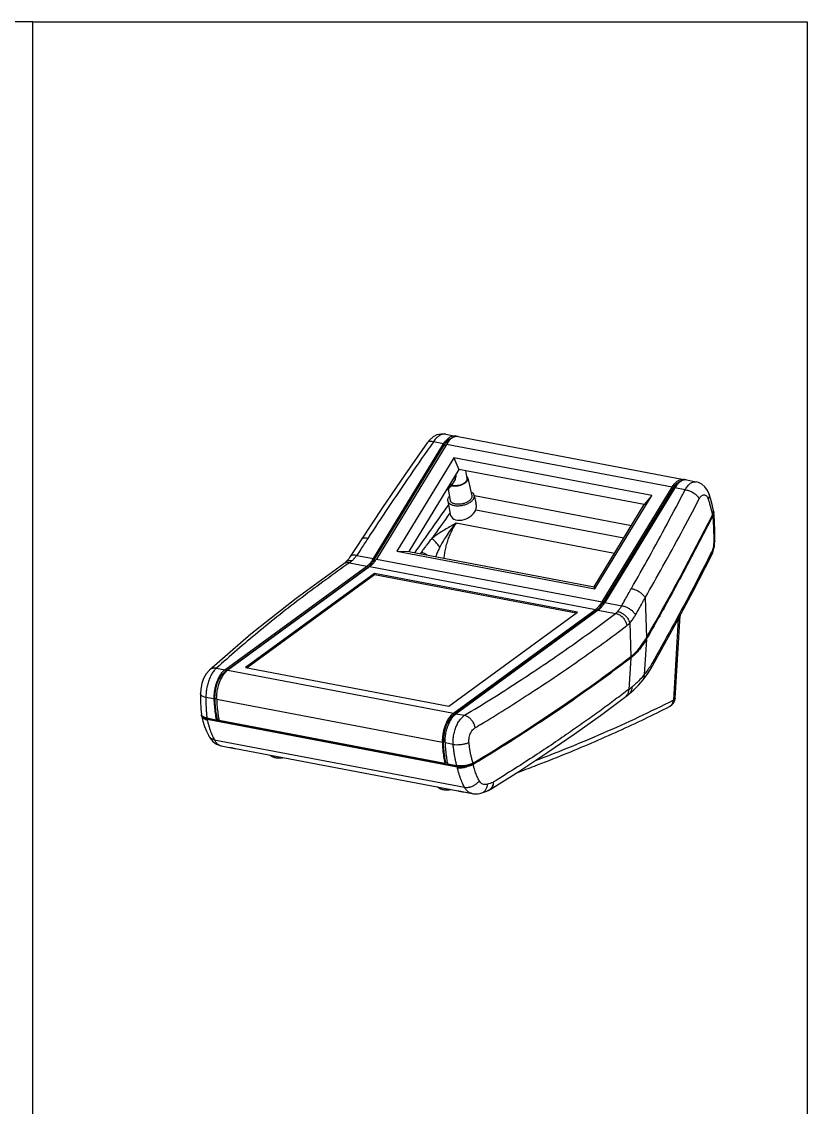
# Model space of a CAD drawing. Header units: millimetres. Extents: x -2947 to 97, y -3022 to 322.
# Drawn here: x -2056.3 to -1795.9, y -2049.3 to -1689.4 of the extents above; entities that cross this region are included whole.
import ezdxf

# ---------------------------------------------------------------- set-up
doc = ezdxf.new("R2010")
doc.units = ezdxf.units.MM
doc.layers.get('0').update_dxf_attribs({"linetype": 'CONTINUOUS'})
doc.layers.get('Defpoints').update_dxf_attribs({"linetype": 'CONTINUOUS'})

msp = doc.modelspace()

# ---------------------------------------------------------------- linework, layer by layer
at = {"color": 7}
for p, q in [((-1921.05, -1827.97), (-1921.9, -1828.99)), ((-1919.91, -1827.02), (-1921.05, -1827.97)), ((-1918.68, -1826.38), (-1919.91, -1827.02)), ((-1917.4, -1826.06), (-1918.68, -1826.38)), ((-1916.11, -1826.05), (-1917.4, -1826.06)), ((-1915.75, -1826.11), (-1916.11, -1826.05)), ((-1915.75, -1826.11), (-1912.54, -1826.72)), ((-1911.62, -1826.89), (-1836.82, -1841.12)), ((-1939.66, -1867.34), (-1916.44, -1829.32)), ((-1939.43, -1867.74), (-1916.21, -1829.72)), ((-1915.51, -1829.5), (-1938.73, -1867.52)), ((-1921.9, -1828.99), (-1929.28, -1839.56)), ((-1921.9, -1828.99), (-1921.9, -1828.99)), ((-1916.44, -1829.32), (-1919.84, -1828.67)), ((-1916.44, -1829.32), (-1916.21, -1829.72)), ((-1916.21, -1829.72), (-1915.7, -1829.82)), ((-1840.72, -1843.72), (-1915.51, -1829.5)), ((-1913.09, -1833.91), (-1931.98, -1864.85)), ((-1913.09, -1833.91), (-1911.36, -1837.79)), ((-1847.46, -1846.39), (-1913.09, -1833.91)), ((-1911.36, -1837.79), (-1928, -1865.05)), ((-1849.94, -1849.47), (-1911.36, -1837.79)), ((-1909.17, -1838.21), (-1908.7, -1840.8)), ((-1929.28, -1839.56), (-1936.66, -1850.44)), ((-1914.21, -1842.47), (-1914.04, -1843.38)), ((-1912.64, -1841.09), (-1914.04, -1843.38)), ((-1912.81, -1840.17), (-1912.64, -1841.09)), ((-1912.33, -1839.72), (-1912.37, -1839.46)), ((-1908.46, -1840.71), (-1907.13, -1846.6)), ((-1835.89, -1841.3), (-1832.69, -1841.91)), ((-1831.99, -1842.09), (-1832.69, -1841.9)), ((-1830.84, -1842.67), (-1831.99, -1842.09)), ((-1914.92, -1844.3), (-1914.23, -1848.05)), ((-1907.41, -1845.37), (-1907.02, -1845.44)), ((-1863.93, -1881.74), (-1840.72, -1843.72)), ((-1840.49, -1844.12), (-1863.71, -1882.14)), ((-1839.79, -1843.9), (-1863.01, -1881.92)), ((-1840.49, -1844.12), (-1840.72, -1843.72)), ((-1839.98, -1844.22), (-1840.49, -1844.12)), ((-1836.39, -1844.55), (-1839.79, -1843.9)), ((-1829.81, -1843.56), (-1830.84, -1842.67)), ((-1828.98, -1844.76), (-1829.81, -1843.56)), ((-1828.45, -1846.01), (-1828.98, -1844.76)), ((-1828.45, -1846.01), (-1828.45, -1846.01)), ((-1827.92, -1847.76), (-1828.45, -1846.01)), ((-1915.09, -1848.22), (-1914.29, -1852.58)), ((-1906.27, -1846.42), (-1905.72, -1848.87)), ((-1854.21, -1856.47), (-1906.24, -1846.58)), ((-1866.59, -1876.73), (-1849.94, -1849.47)), ((-1866.36, -1877.33), (-1847.46, -1846.39)), ((-1847.46, -1846.39), (-1849.94, -1849.47)), ((-1827.36, -1849.84), (-1827.92, -1847.76)), ((-1936.66, -1850.44), (-1943.72, -1861.12)), ((-1856.74, -1860.61), (-1905.8, -1851.28)), ((-1827.06, -1851.13), (-1827.36, -1849.84)), ((-1826.93, -1851.77), (-1826.93, -1851.79)), ((-1826.68, -1854.95), (-1826.93, -1851.79)), ((-1859.82, -1865.65), (-1912.28, -1855.67)), ((-1826.56, -1858.3), (-1826.68, -1854.95)), ((-1826.56, -1861.67), (-1826.56, -1858.3)), ((-1944.75, -1862.7), (-1946.08, -1864.72)), ((-1943.72, -1861.12), (-1944.75, -1862.7)), ((-1827.09, -1864.86), (-1826.87, -1864.04)), ((-1826.87, -1864.04), (-1826.7, -1863.22)), ((-1826.7, -1863.22), (-1826.6, -1862.4)), ((-1826.6, -1862.4), (-1826.56, -1861.67)), ((-1947.87, -1867.39), (-1948.5, -1868.14)), ((-1947.38, -1866.7), (-1947.87, -1867.39)), ((-1946.08, -1864.72), (-1947.38, -1866.7)), ((-1945.25, -1866.28), (-1939.66, -1867.34)), ((-1939.66, -1867.34), (-1939.43, -1867.74)), ((-1938.73, -1867.52), (-1863.93, -1881.74)), ((-1931.98, -1864.85), (-1928, -1865.05)), ((-1931.98, -1864.85), (-1866.36, -1877.33)), ((-1928, -1865.05), (-1866.59, -1876.73)), ((-1923.82, -1865.21), (-1924.2, -1865.77)), ((-1833.77, -1878.21), (-1827.69, -1866.35)), ((-1827.69, -1866.35), (-1827.37, -1865.65)), ((-1827.69, -1866.35), (-1827.69, -1866.35)), ((-1827.37, -1865.65), (-1827.09, -1864.86)), ((-1988.91, -1904.2), (-1941.84, -1869.84)), ((-1988.82, -1904.75), (-1941.74, -1870.39)), ((-1940.91, -1870.02), (-1987.98, -1904.37)), ((-1949.56, -1869.09), (-1965.36, -1880.6)), ((-1949.46, -1869.02), (-1949.56, -1869.09)), ((-1949.21, -1868.82), (-1949.46, -1869.02)), ((-1948.95, -1868.59), (-1949.21, -1868.82)), ((-1948.5, -1868.14), (-1948.95, -1868.59)), ((-1948.95, -1868.59), (-1948.95, -1868.59)), ((-1947.59, -1868.74), (-1941.84, -1869.84)), ((-1941.84, -1869.84), (-1941.74, -1870.39)), ((-1941.74, -1870.39), (-1941.49, -1870.44)), ((-1940.91, -1870.02), (-1866.12, -1884.24)), ((-1939.43, -1867.74), (-1938.94, -1867.84)), ((-1939.39, -1872.32), (-1982.12, -1903.5)), ((-1939.29, -1872.76), (-1981.55, -1903.6)), ((-1939.39, -1872.32), (-1939.29, -1872.76)), ((-1872.01, -1885.13), (-1939.39, -1872.32)), ((-1872.47, -1885.47), (-1939.29, -1872.76)), ((-1866.36, -1877.33), (-1866.59, -1876.73)), ((-1840.1, -1890.11), (-1833.77, -1878.21)), ((-1965.36, -1880.6), (-1980.31, -1892.44)), ((-1863.71, -1882.14), (-1863.93, -1881.74)), ((-1863.01, -1881.92), (-1857.41, -1882.98)), ((-1849.64, -1880.36), (-1849.19, -1893.55)), ((-1914.73, -1916.31), (-1872.01, -1885.13)), ((-1913.19, -1918.6), (-1866.12, -1884.24)), ((-1866.02, -1884.79), (-1913.1, -1919.15)), ((-1865.19, -1884.42), (-1912.26, -1918.77)), ((-1866.02, -1884.79), (-1866.12, -1884.24)), ((-1865.77, -1884.84), (-1866.02, -1884.79)), ((-1865.19, -1884.42), (-1859.43, -1885.51)), ((-1863.22, -1882.24), (-1863.71, -1882.14)), ((-1854.75, -1888.7), (-1854.38, -1899.84)), ((-1838.65, -1887.38), (-1840.26, -1914.28)), ((-1839.68, -1913.64), (-1838.04, -1886.23)), ((-1980.31, -1892.44), (-1994.05, -1904.33)), ((-1846.62, -1901.93), (-1840.1, -1890.11)), ((-1849.23, -1894.13), (-1849.94, -1905.83)), ((-1849.34, -1893.83), (-1849.08, -1893.87)), ((-1854.67, -1900.05), (-1854.64, -1900.24)), ((-1991.69, -1903.67), (-1988.91, -1904.2)), ((-1982.12, -1903.5), (-1914.73, -1916.31)), ((-1854.41, -1900.32), (-1855.04, -1910.71)), ((-1854.64, -1900.24), (-1854.37, -1900.29)), ((-1854.37, -1900.29), (-1854.41, -1900.32)), ((-1847.77, -1903.88), (-1846.62, -1901.93)), ((-1995.98, -1907.13), (-1996.58, -1908.82)), ((-1995.15, -1905.61), (-1995.98, -1907.13)), ((-1994.05, -1904.33), (-1995.15, -1905.61)), ((-1994.05, -1904.33), (-1994.05, -1904.33)), ((-1988.91, -1904.2), (-1988.82, -1904.75)), ((-1988.82, -1904.75), (-1988.46, -1904.82)), ((-1987.98, -1904.37), (-1913.19, -1918.6)), ((-1850.3, -1907.52), (-1849.02, -1905.79)), ((-1849.02, -1905.79), (-1847.77, -1903.88)), ((-1996.95, -1910.6), (-1997.07, -1912.09)), ((-1996.58, -1908.82), (-1996.95, -1910.6)), ((-1854.94, -1912.23), (-1853.34, -1910.86)), ((-1853.34, -1910.86), (-1851.76, -1909.26)), ((-1851.76, -1909.26), (-1850.3, -1907.52)), ((-1850.3, -1907.52), (-1850.3, -1907.52)), ((-1997.07, -1912.09), (-1997.07, -1912.09)), ((-1997.07, -1912.09), (-1997.07, -1914.48)), ((-1997.07, -1914.48), (-1996.93, -1917.11)), ((-1992.58, -1913.9), (-1995.23, -1913.4)), ((-1992.58, -1913.9), (-1992.21, -1913.73)), ((-1992.21, -1913.73), (-1991.64, -1913.84)), ((-1916.86, -1928.3), (-1991.65, -1914.08)), ((-1864.42, -1919.35), (-1856.04, -1913.07)), ((-1856.04, -1913.07), (-1855.68, -1912.8)), ((-1855.68, -1912.8), (-1855.29, -1912.5)), ((-1855.29, -1912.5), (-1854.94, -1912.23)), ((-1839.98, -1914.81), (-1839.81, -1914.37)), ((-1839.81, -1914.37), (-1839.7, -1913.9)), ((-1839.7, -1913.9), (-1839.68, -1913.64)), ((-1839.68, -1913.64), (-1839.68, -1913.64)), ((-1996.93, -1917.11), (-1996.73, -1919)), ((-1841.54, -1916.38), (-1841.25, -1916.22)), ((-1841.54, -1916.38), (-1841.54, -1916.38)), ((-1841.25, -1916.22), (-1840.88, -1915.96)), ((-1840.88, -1915.96), (-1840.53, -1915.63)), ((-1840.53, -1915.63), (-1840.22, -1915.24)), ((-1840.22, -1915.24), (-1839.98, -1914.81)), ((-1996.61, -1919.65), (-1996.65, -1919.51)), ((-1996.65, -1919.51), (-1996.2, -1921.23)), ((-1996.2, -1921.23), (-1995.64, -1922.97)), ((-1994.87, -1920.2), (-1991.79, -1920.79)), ((-1994.82, -1920.62), (-1911.94, -1936.38)), ((-1994.65, -1920.24), (-1994.64, -1920.52)), ((-1911.83, -1936.27), (-1994.64, -1920.52)), ((-1991.42, -1920.56), (-1991.79, -1920.79)), ((-1990.9, -1920.77), (-1991.55, -1920.64)), ((-1990.92, -1920.66), (-1991.42, -1920.56)), ((-1990.86, -1920.97), (-1916.07, -1935.19)), ((-1913.1, -1919.15), (-1913.19, -1918.6)), ((-1912.74, -1919.22), (-1913.1, -1919.15)), ((-1912.26, -1918.77), (-1909.48, -1919.3)), ((-1873.15, -1925.61), (-1864.42, -1919.35)), ((-1995.64, -1922.97), (-1994.99, -1924.62)), ((-1994.99, -1924.62), (-1994.28, -1926.13)), ((-1994.28, -1926.13), (-1994.28, -1926.13)), ((-1994.28, -1926.13), (-1993.89, -1926.79)), ((-1993.89, -1926.79), (-1993.42, -1927.43)), ((-1993.42, -1927.43), (-1992.91, -1927.99)), ((-1992.91, -1927.99), (-1992.35, -1928.45)), ((-1992.45, -1927.39), (-1909.51, -1943.17)), ((-1992.35, -1928.45), (-1991.76, -1928.84)), ((-1991.76, -1928.84), (-1991.15, -1929.13)), ((-1916.49, -1928.13), (-1916.86, -1928.3)), ((-1915.92, -1928.24), (-1916.49, -1928.13)), ((-1913.28, -1928.98), (-1915.93, -1928.48)), ((-1882.18, -1931.8), (-1873.15, -1925.61)), ((-1991.15, -1929.13), (-1990.51, -1929.35)), ((-1990.51, -1929.35), (-1990.13, -1929.43)), ((-1990.13, -1929.43), (-1987.37, -1929.96)), ((-1985.44, -1930.33), (-1911.65, -1944.36)), ((-1891.49, -1937.93), (-1882.18, -1931.8)), ((-1915.7, -1934.96), (-1916.07, -1935.19)), ((-1915.18, -1935.17), (-1915.83, -1935.04)), ((-1915.19, -1935.06), (-1915.7, -1934.96)), ((-1915.14, -1935.37), (-1912.06, -1935.95)), ((-1911.84, -1935.98), (-1911.83, -1936.27)), ((-1906.94, -1935.29), (-1906.9, -1935.54)), ((-1906.56, -1935.33), (-1906.9, -1935.54)), ((-1906.46, -1935.5), (-1906.63, -1935.6)), ((-1901, -1943.93), (-1891.49, -1937.93)), ((-1909.72, -1944.73), (-1906.96, -1945.25)), ((-1906.96, -1945.25), (-1906.59, -1945.31)), ((-1906.59, -1945.31), (-1905.87, -1945.36)), ((-1905.87, -1945.36), (-1905.12, -1945.32)), ((-1905.12, -1945.32), (-1904.38, -1945.19)), ((-1904.38, -1945.19), (-1903.72, -1944.99)), ((-1903.72, -1944.99), (-1903.1, -1944.78)), ((-1903.1, -1944.78), (-1902.43, -1944.54)), ((-1902.43, -1944.54), (-1901.86, -1944.34)), ((-1901.86, -1944.34), (-1901.51, -1944.2)), ((-1901.51, -1944.2), (-1901.09, -1943.98)), ((-1901.09, -1943.98), (-1901, -1943.93)), ((-1901, -1943.93), (-1901, -1943.93))]:
    msp.add_line(p, q, dxfattribs=at)
for centre, radius, start, end in [((-1911.93, -1829.6), 2.75, 102.2298, 109.7278), ((-1912.97, -1828.9), 2.23, 65.9304, 79.0999), ((-1908.87, -1834.2), 8.6, 144.6325, 148.6456), ((-1911.84, -1839.14), 3.89, 302.729, 304.8359), ((-1911.6, -1839.48), 3.48, 304.8214, 307.9292), ((-1836.21, -1844), 2.75, 102.2298, 109.7278), ((-1837.25, -1843.3), 2.23, 65.9304, 79.0999), ((-1912.97, -1839.53), 3.84, 255.1282, 259.2841), ((-1833.15, -1848.6), 8.6, 144.6325, 148.6456), ((-1076.62, -2454.74), 1033.86, 144.17216, 145.24791), ((-1071.63, -2457.32), 1037.43, 144.32282, 144.89221), ((-1828.92, -1852), 2, 16.6907, 19.3646), ((-1828.97, -1852.02), 2.05, 12.1947, 16.6768), ((-1829.01, -1852.03), 2.1, 10.6948, 12.2073), ((-1829.05, -1852.03), 2.14, 7.1941, 10.6895), ((-1829.08, -1852.04), 2.16, 6.6021, 7.2001), ((-1829.03, -1851.97), 2.1, 4.7385, 4.8681), ((-1948.84, -1861.35), 11.85, 325.7819, 328.613), ((-1946.51, -1864.12), 7.88, 313.619, 315.0244), ((-1873.12, -1875.75), 11.85, 325.7819, 328.613), ((-2161.22, -1489.15), 498.18, 305.2414, 307.2855), ((-1870.78, -1878.52), 7.88, 313.619, 315.0244), ((-1878.84, -1876.9), 34.26, 329.8112, 330.3073), ((-1863.13, -1889.15), 13.97, 307.4099, 309.2812), ((-1862.76, -1889.35), 13.79, 307.4689, 308.6249), ((-1983.93, -1909.55), 6.58, 135.6496, 138.5334), ((-1985.13, -1908.27), 4.83, 126.1652, 130.4393), ((-1978.69, -1912.89), 12.83, 155.8264, 156.5448), ((-1966.35, -1764.53), 183.73, 307.2881, 307.7141), ((-1978.6, -1913.62), 13.05, 181.1237, 181.9977), ((-1842.51, -1914.47), 2.15, 297.024, 300.7801), ((-1995.77, -1918.8), 0.996, 214.2378, 217.6764), ((-1993.83, -1916.06), 4.53, 254.5482, 255.9228), ((-1993.7, -1915.54), 5.07, 255.9641, 259.2792), ((-1957.48, -1915.41), 37.69, 187.9373, 188.3845), ((-1955.85, -1913.81), 35.74, 190.7604, 191.5545), ((-1908.21, -1923.95), 6.58, 135.6496, 138.5334), ((-1909.41, -1922.67), 4.83, 126.1652, 130.4393), ((-1902.97, -1927.29), 12.83, 155.8264, 156.5448), ((-2240.62, -1366.7), 649.55, 301.00158, 301.12864), ((-1902.88, -1928.03), 13.05, 181.1237, 181.9977), ((-1989.71, -1927.18), 2.29, 255.644, 259.3502), ((-1880.13, -1928.21), 35.74, 190.7604, 191.5545), ((-1881.24, -1927.38), 31.99, 196.3243, 196.8855), ((-2122.97, -1308.27), 671.31, 289.22928, 289.40182)]:
    msp.add_arc(centre, radius, start, end, dxfattribs=at)
for centre, major_axis, ratio, start_param, end_param in [((-1915, -1840.64), (2.54, 1.31), 0.689931, -0.847984, -0.206382), ((-1916.4, -1842.93), (2.54, 1.31), 0.689931, -1.599159, -0.847984), ((-1909.93, -1851.07), (4.15, 2.14), 0.68993, 2.935299, 5.584494), ((-2452.55, -1805.94), (625.64, 491.47), 0.653767, -1.014152, -0.950256), ((-2452.4, -1794.61), (700.22, 67.89), 0.415815, -0.718442, -0.588731)]:
    msp.add_ellipse(centre, major_axis=major_axis, ratio=ratio, start_param=start_param, end_param=end_param, dxfattribs=at)
for points, start_tangent, end_tangent in [([(-1915.75, -1826.11), (-1916.1, -1826.07), (-1917.05, -1826.22), (-1918.02, -1826.72), (-1918.97, -1827.56), (-1919.84, -1828.67)], (-0.982102, 0.188352), (-0.549972, -0.835183)), ([(-1916.44, -1829.32), (-1915.61, -1828.18), (-1914.72, -1827.34), (-1913.79, -1826.83), (-1912.87, -1826.68), (-1912.55, -1826.72)], (0.521208, 0.85343), (0.982034, -0.188704)), ([(-1913.52, -1827.35), (-1914.38, -1827.73), (-1915.34, -1828.54), (-1915.88, -1829.22)], (-0.971147, -0.238483), (-0.579674, -0.814848)), ([(-1912.86, -1827.01), (-1913.79, -1827.52), (-1914.68, -1828.36), (-1915.08, -1828.85)], (-0.941719, -0.336402), (-0.591568, -0.806255)), ([(-1911.62, -1826.9), (-1911.95, -1826.86), (-1912.51, -1826.91)], (-0.982035, 0.188701), (-0.977591, -0.210515)), ([(-1919.84, -1828.67), (-1927.56, -1839.76), (-1934.8, -1850.43), (-1941.57, -1860.68)], (-0.577309, -0.816526), (-0.54577, -0.837935)), ([(-1919.84, -1828.67), (-1920.77, -1828.54), (-1921.49, -1828.67), (-1921.9, -1828.99)], (-0.966434, 0.256915), (-0.588376, -0.808587)), ([(-1915.08, -1828.85), (-1915.51, -1829.5)], (-0.591568, -0.806255), (-0.521208, -0.85343)), ([(-1909.73, -1842.42), (-1910.49, -1842.81), (-1911.36, -1843.09), (-1912.27, -1843.23), (-1913.15, -1843.23), (-1913.87, -1843.1)], (-0.841077, -0.540915), (-0.961283, 0.275563)), ([(-1909.23, -1842.25), (-1909.57, -1842.5), (-1909.95, -1842.72), (-1910.38, -1842.92), (-1910.84, -1843.08), (-1911.32, -1843.22), (-1911.81, -1843.31), (-1912.3, -1843.37), (-1912.78, -1843.39), (-1913.25, -1843.37), (-1913.68, -1843.31)], (-0.777484, -0.628903), (-0.982391, 0.186837)), ([(-1909.15, -1841.95), (-1909.46, -1842.23)], (-0.691584, -0.722296), (-0.788423, -0.615133)), ([(-1908.94, -1841.99), (-1909.23, -1842.25)], (-0.691592, -0.722289), (-0.777484, -0.628903)), ([(-1908.7, -1840.8), (-1908.69, -1840.93), (-1908.79, -1841.44), (-1909.15, -1841.95)], (0.18655, -0.982445), (-0.691584, -0.722296)), ([(-1908.46, -1840.71), (-1908.44, -1840.89), (-1908.46, -1841.16), (-1908.56, -1841.44), (-1908.72, -1841.72), (-1908.94, -1841.99)], (0.220097, -0.975478), (-0.691592, -0.722289)), ([(-1908.82, -1840.12), (-1908.78, -1840.16), (-1908.6, -1840.38), (-1908.49, -1840.63), (-1908.46, -1840.71)], (0.735133, -0.677923), (0.220097, -0.975478)), ([(-1840.72, -1843.72), (-1839.89, -1842.59), (-1839, -1841.74), (-1838.07, -1841.23), (-1837.15, -1841.08), (-1836.82, -1841.12)], (0.521208, 0.85343), (0.982034, -0.188704)), ([(-1837.8, -1841.75), (-1838.66, -1842.13), (-1839.62, -1842.95), (-1840.16, -1843.62)], (-0.971147, -0.238483), (-0.579674, -0.814848)), ([(-1837.14, -1841.41), (-1838.07, -1841.92), (-1838.96, -1842.76), (-1839.36, -1843.26)], (-0.941719, -0.336402), (-0.591568, -0.806255)), ([(-1835.89, -1841.3), (-1836.22, -1841.26), (-1836.79, -1841.31)], (-0.982035, 0.188701), (-0.977591, -0.210515)), ([(-1836.39, -1844.55), (-1835.62, -1843.41), (-1834.78, -1842.55), (-1833.89, -1842.03), (-1833.01, -1841.87), (-1832.69, -1841.91)], (0.49111, 0.871098), (0.982358, -0.187008)), ([(-1906.27, -1846.42), (-1906.32, -1846.28), (-1906.47, -1845.97), (-1906.7, -1845.69), (-1907.02, -1845.44)], (-0.220364, 0.975418), (-0.834977, 0.550285)), ([(-1854.2, -1877.3), (-1848.34, -1866.86), (-1842.39, -1855.95), (-1836.39, -1844.55)], (0.495642, 0.868527), (0.459586, 0.888133)), ([(-1839.36, -1843.26), (-1839.79, -1843.9)], (-0.591568, -0.806255), (-0.521208, -0.85343)), ([(-1836.39, -1844.55), (-1835.26, -1844.8), (-1834.12, -1845.28), (-1833.09, -1845.95), (-1832.26, -1846.74), (-1831.71, -1847.56)], (0.992839, -0.119457), (0.426006, -0.90472)), ([(-1828.45, -1846.01), (-1828.42, -1846.11), (-1828.42, -1846.85), (-1828.76, -1847.62)], (0.310561, -0.950553), (-0.550295, -0.83497)), ([(-1914.49, -1846.66), (-1914.69, -1846.89), (-1914.91, -1847.24), (-1915.06, -1847.59), (-1915.11, -1847.93), (-1915.09, -1848.22)], (-0.682764, -0.730639), (0.179669, -0.983727)), ([(-1915.09, -1848.22), (-1915.08, -1848.27), (-1914.97, -1848.58), (-1914.77, -1848.88), (-1914.49, -1849.14), (-1914.14, -1849.37), (-1913.72, -1849.56), (-1913.25, -1849.7), (-1912.72, -1849.8), (-1912.15, -1849.85), (-1911.56, -1849.86), (-1910.94, -1849.81), (-1910.33, -1849.72), (-1909.72, -1849.58), (-1909.12, -1849.4), (-1908.56, -1849.18), (-1908.04, -1848.92), (-1907.57, -1848.63), (-1907.16, -1848.32), (-1906.82, -1847.99), (-1906.55, -1847.64), (-1906.37, -1847.29), (-1906.26, -1846.94), (-1906.25, -1846.6), (-1906.27, -1846.42)], (0.179669, -0.983727), (-0.220364, 0.975418)), ([(-1912.54, -1849.29), (-1912.95, -1849.19), (-1913.32, -1849.05), (-1913.64, -1848.87), (-1913.89, -1848.67), (-1914.08, -1848.43), (-1914.2, -1848.18), (-1914.23, -1848.05)], (-0.982391, 0.186837), (-0.180012, 0.983664)), ([(-1907.13, -1846.6), (-1907.11, -1846.78), (-1907.13, -1847.07), (-1907.23, -1847.35), (-1907.39, -1847.64), (-1907.63, -1847.93), (-1907.92, -1848.2), (-1908.28, -1848.45), (-1908.68, -1848.68), (-1909.12, -1848.88), (-1909.59, -1849.06), (-1910.09, -1849.19), (-1910.59, -1849.29), (-1911.1, -1849.35), (-1911.6, -1849.37), (-1912.09, -1849.35), (-1912.54, -1849.29)], (0.220097, -0.975478), (-0.982391, 0.186837)), ([(-1905.8, -1851.28), (-1905.67, -1850.9), (-1905.6, -1850.47), (-1905.58, -1849.98), (-1905.62, -1849.44), (-1905.72, -1848.87)], (0.396177, 0.918174), (-0.220582, 0.975368)), ([(-1849.64, -1880.36), (-1843.74, -1869.91), (-1837.75, -1858.98), (-1831.71, -1847.56)], (0.497342, 0.867554), (0.461235, 0.887278)), ([(-1831.71, -1847.56), (-1831.36, -1846.99), (-1830.95, -1846.55), (-1830.53, -1846.29), (-1830.11, -1846.2), (-1829.7, -1846.3), (-1829.33, -1846.58), (-1829.01, -1847.03), (-1828.76, -1847.62)], (0.461346, 0.88722), (0.307922, -0.951412)), ([(-1828.76, -1847.62), (-1828.36, -1848.92), (-1828, -1850.2), (-1827.67, -1851.52), (-1827.35, -1852.93)], (0.307777, -0.951459), (0.210648, -0.977562)), ([(-1827.25, -1853.24), (-1834.25, -1866.81), (-1841.52, -1880.35), (-1849.08, -1893.87)], (-0.450627, -0.892713), (-0.495339, -0.8687)), ([(-1827.35, -1852.92), (-1827.12, -1852.34), (-1827.01, -1851.77), (-1827.01, -1851.59)], (0.450931, 0.892559), (-0.011415, 0.999935)), ([(-1826.93, -1851.79), (-1826.92, -1852.07), (-1826.95, -1852.36), (-1827.02, -1852.65), (-1827.12, -1852.95), (-1827.25, -1853.24)], (0.082609, -0.996582), (-0.450627, -0.892713)), ([(-1827.25, -1853.24), (-1827.12, -1854.75), (-1827.03, -1856.19), (-1826.97, -1857.54), (-1826.94, -1858.8), (-1826.92, -1859.96), (-1826.92, -1861.09), (-1826.93, -1862.3)], (0.09468, -0.995508), (-0.018683, -0.999825)), ([(-1827.01, -1851.59), (-1827.04, -1851.22), (-1827.06, -1851.13)], (-0.011415, 0.999935), (-0.218797, 0.97577)), ([(-1912.28, -1855.67), (-1914.26, -1856.76), (-1916.05, -1857.79), (-1917.65, -1858.78), (-1919.07, -1859.74), (-1920.32, -1860.68)], (-0.881172, -0.472796), (-0.787351, -0.616505)), ([(-1912.28, -1855.67), (-1914.16, -1857.88), (-1915.64, -1859.98), (-1916.79, -1861.88), (-1917.69, -1863.56)], (-0.685097, -0.728452), (-0.445934, -0.895066)), ([(-1916.28, -1867.28), (-1916.07, -1865.66), (-1915.74, -1863.94), (-1915.31, -1862.25), (-1914.78, -1860.64), (-1914.15, -1859.07), (-1913.33, -1857.41), (-1912.28, -1855.67)], (0.101508, 0.994835), (0.563567, 0.82607)), ([(-1941.57, -1860.68), (-1942.72, -1862.44), (-1943.93, -1864.29), (-1945.25, -1866.28)], (-0.545769, -0.837936), (-0.551869, -0.833931)), ([(-1941.57, -1860.68), (-1942.51, -1860.58), (-1943.25, -1860.74), (-1943.72, -1861.12)], (-0.976308, 0.216385), (-0.5468, -0.837263)), ([(-1920.32, -1860.68), (-1921.36, -1861.93), (-1922.28, -1863.1), (-1923.11, -1864.2), (-1923.82, -1865.21)], (-0.640391, -0.768049), (-0.564839, -0.825201)), ([(-1917.69, -1863.56), (-1918.55, -1862.45), (-1919.46, -1861.46), (-1920.32, -1860.68)], (-0.584918, 0.811092), (-0.779824, 0.625998)), ([(-1917.69, -1863.56), (-1918.4, -1865.05), (-1918.96, -1866.33), (-1919.12, -1866.74)], (-0.445844, -0.895111), (-0.358691, -0.933456)), ([(-1826.93, -1862.3), (-1826.97, -1862.85), (-1827.04, -1863.37), (-1827.14, -1863.87), (-1827.27, -1864.35), (-1827.43, -1864.81), (-1827.63, -1865.26)], (-0.018758, -0.999824), (-0.450896, -0.892577)), ([(-1826.57, -1861.67), (-1826.61, -1861.89), (-1826.93, -1862.3)], (-0.016169, -0.999869), (-0.773895, -0.633314)), ([(-1945.25, -1866.28), (-1946.18, -1866.17), (-1946.92, -1866.32), (-1947.38, -1866.7)], (-0.974593, 0.223985), (-0.554877, -0.831932)), ([(-1945.25, -1866.28), (-1945.49, -1866.63), (-1945.78, -1867), (-1946.09, -1867.38), (-1946.45, -1867.76), (-1946.84, -1868.14)], (-0.563685, -0.82599), (-0.741334, -0.671136)), ([(-1941.84, -1869.84), (-1941.07, -1869.18), (-1940.34, -1868.34), (-1939.66, -1867.34)], (0.807753, 0.589522), (0.521208, 0.85343)), ([(-1921.92, -1866.2), (-1922.82, -1865.66), (-1923.82, -1865.21)], (-0.825423, 0.564515), (-0.937997, 0.346643)), ([(-1827.63, -1865.26), (-1833.62, -1876.89), (-1839.93, -1888.71), (-1846.58, -1900.74)], (-0.450966, -0.892541), (-0.490494, -0.871445)), ([(-1827.69, -1866.35), (-1827.57, -1865.96), (-1827.63, -1865.26)], (0.445693, 0.895186), (-0.283498, 0.958973)), ([(-1947.59, -1868.74), (-1963.33, -1880.21), (-1978.04, -1891.86), (-1991.69, -1903.67)], (-0.819279, -0.573395), (-0.741102, -0.671393)), ([(-1947.59, -1868.74), (-1948.57, -1868.71), (-1949.43, -1869.01), (-1949.56, -1869.09)], (-0.980041, 0.198798), (-0.818155, -0.574997)), ([(-1946.84, -1868.14), (-1947.8, -1868.09), (-1948.62, -1868.35), (-1948.95, -1868.59)], (-0.978156, 0.20787), (-0.733815, -0.679349)), ([(-1946.84, -1868.14), (-1947.09, -1868.36), (-1947.34, -1868.56), (-1947.59, -1868.74)], (-0.741339, -0.671131), (-0.823683, -0.567051)), ([(-1941.74, -1870.39), (-1941.07, -1869.83)], (0.807753, 0.589522), (0.724025, 0.689774)), ([(-1940.93, -1869.69), (-1940.16, -1868.8), (-1939.43, -1867.74)], (0.706889, 0.707324), (0.521208, 0.85343)), ([(-1940.91, -1870.02), (-1940.14, -1869.35), (-1939.41, -1868.52), (-1939.04, -1868.01)], (0.807753, 0.589522), (0.56273, 0.826641)), ([(-1857.41, -1882.98), (-1856.28, -1880.96), (-1855.22, -1879.08), (-1854.2, -1877.3)], (0.488968, 0.872302), (0.495645, 0.868525)), ([(-1854.2, -1877.3), (-1853.12, -1877.58), (-1852.02, -1878.09), (-1851.02, -1878.76), (-1850.2, -1879.54), (-1849.64, -1880.36)], (0.987474, -0.157782), (0.451392, -0.892326)), ([(-1866.12, -1884.24), (-1865.35, -1883.58), (-1864.62, -1882.74), (-1863.93, -1881.74)], (0.807753, 0.589522), (0.521208, 0.85343)), ([(-1852.83, -1886.04), (-1851.69, -1884.01), (-1850.64, -1882.14), (-1849.64, -1880.36)], (0.487746, 0.872985), (0.492853, 0.870112)), ([(-1866.02, -1884.79), (-1865.35, -1884.23)], (0.807753, 0.589522), (0.724025, 0.689774)), ([(-1865.21, -1884.09), (-1864.44, -1883.2), (-1863.71, -1882.14)], (0.706889, 0.707324), (0.521208, 0.85343)), ([(-1865.19, -1884.42), (-1864.42, -1883.76), (-1863.69, -1882.92), (-1863.32, -1882.41)], (0.807753, 0.589522), (0.56273, 0.826641)), ([(-1859.43, -1885.51), (-1859.09, -1885.22), (-1858.76, -1884.9)], (0.790293, 0.612729), (0.68363, 0.729829)), ([(-1859.43, -1885.51), (-1858.39, -1885.86), (-1857.42, -1886.51), (-1856.61, -1887.4), (-1856.02, -1888.45), (-1855.71, -1889.57)], (0.984548, -0.175117), (0.133847, -0.991002)), ([(-1858.76, -1884.9), (-1858.42, -1884.51), (-1858.12, -1884.11), (-1857.85, -1883.72), (-1857.62, -1883.34), (-1857.41, -1882.98)], (0.683628, 0.729831), (0.475639, 0.879641)), ([(-1858.76, -1884.9), (-1857.7, -1885.23), (-1856.69, -1885.84), (-1855.8, -1886.68), (-1855.14, -1887.66), (-1854.75, -1888.7)], (0.98607, -0.166331), (0.219031, -0.975718)), ([(-1857.41, -1882.98), (-1856.32, -1883.26), (-1855.22, -1883.76), (-1854.21, -1884.44), (-1853.39, -1885.22), (-1852.83, -1886.04)], (0.988616, -0.150463), (0.446884, -0.894592)), ([(-1855.71, -1889.57), (-1855.22, -1889.16), (-1854.75, -1888.7)], (0.796177, 0.605063), (0.693813, 0.720156)), ([(-1854.75, -1888.7), (-1854.27, -1888.16), (-1853.84, -1887.61), (-1853.45, -1887.07), (-1853.12, -1886.54), (-1852.83, -1886.04)], (0.691928, 0.721967), (0.487746, 0.872985)), ([(-1838.05, -1886.24), (-1838.13, -1886.48), (-1838.18, -1886.57)], (-0.099228, -0.995065), (-0.622488, -0.78263)), ([(-1904.16, -1922.32), (-1888.29, -1912.38), (-1871.5, -1901.08), (-1855.71, -1889.57)], (0.855388, 0.517987), (0.796178, 0.605062)), ([(-1909.48, -1919.3), (-1891.82, -1908.26), (-1875.12, -1896.98), (-1873.76, -1896.02)], (0.856556, 0.516054), (0.816558, 0.577264)), ([(-1854.38, -1899.84), (-1852.55, -1898.17), (-1850.81, -1896.06), (-1849.19, -1893.55)], (0.793887, 0.608065), (0.495617, 0.868541)), ([(-1849.34, -1893.83), (-1850.15, -1895.16), (-1850.99, -1896.39), (-1851.87, -1897.52), (-1852.77, -1898.54), (-1853.7, -1899.45), (-1854.28, -1899.96)], (-0.496387, -0.868101), (-0.774148, -0.633005)), ([(-1849.23, -1894.13), (-1850.17, -1895.64), (-1851.17, -1897.03), (-1852.2, -1898.27), (-1853.27, -1899.36), (-1854.15, -1900.12)], (-0.50286, -0.864368), (-0.781286, -0.624173)), ([(-1991.69, -1903.67), (-1992.51, -1904.5), (-1993.27, -1905.61), (-1993.94, -1906.96), (-1994.49, -1908.49), (-1994.9, -1910.11), (-1995.15, -1911.78), (-1995.23, -1913.4)], (-0.776944, -0.629569), (0.006919, -0.999976)), ([(-1991.69, -1903.67), (-1992.73, -1903.69), (-1993.65, -1904.03), (-1994.05, -1904.33)], (-0.991116, 0.133), (-0.741221, -0.671261)), ([(-1854.64, -1900.24), (-1862.68, -1906.26), (-1870.99, -1912.23), (-1879.57, -1918.15), (-1888.42, -1924.01), (-1897.53, -1929.8), (-1906.56, -1935.33)], (-0.793887, -0.608065), (-0.857098, -0.515154)), ([(-1854.41, -1900.32), (-1860.41, -1904.84), (-1866.56, -1909.33), (-1872.86, -1913.79), (-1879.32, -1918.22), (-1885.93, -1922.62), (-1892.68, -1926.98), (-1899.58, -1931.31), (-1906.46, -1935.5)], (-0.793887, -0.608065), (-0.857196, -0.514991)), ([(-1846.58, -1900.74), (-1847.65, -1902.55), (-1848.77, -1904.25), (-1849.94, -1905.83)], (-0.490497, -0.871443), (-0.61693, -0.787018)), ([(-1846.62, -1901.93), (-1846.47, -1901.41), (-1846.58, -1900.74)], (0.485808, 0.874066), (-0.323795, 0.946127)), ([(-1992.21, -1913.73), (-1992.15, -1911.96), (-1991.85, -1910.17), (-1991.33, -1908.45), (-1990.62, -1906.91), (-1989.77, -1905.66), (-1988.82, -1904.75)], (-0.034881, 0.999391), (0.807753, 0.589522)), ([(-1988.91, -1904.2), (-1989.8, -1905.01), (-1990.61, -1906.12), (-1991.32, -1907.46), (-1991.89, -1908.98), (-1991.99, -1909.28)], (-0.807753, -0.589522), (-0.27809, -0.960555)), ([(-1990.39, -1907.63), (-1989.68, -1906.29), (-1988.87, -1905.19)], (0.409516, 0.912303), (0.662581, 0.74899)), ([(-1988.64, -1904.95), (-1988.27, -1904.6)], (0.699433, 0.714699), (0.76157, 0.648083)), ([(-1849.94, -1905.83), (-1851.36, -1907.49), (-1852.7, -1908.81), (-1853.96, -1909.87)], (-0.620328, -0.784343), (-0.791048, -0.611754)), ([(-1850.3, -1907.52), (-1850.22, -1907.41), (-1849.93, -1906.69), (-1849.94, -1905.83)], (0.617818, 0.786321), (-0.16485, 0.986319)), ([(-1991.99, -1909.28), (-1992.31, -1910.61), (-1992.54, -1912.27), (-1992.58, -1913.9)], (-0.27809, -0.960555), (0.034881, -0.999391)), ([(-1991.66, -1913.88), (-1991.61, -1912.45), (-1991.38, -1910.78), (-1990.96, -1909.15), (-1990.46, -1907.78)], (-0.019634, 0.999807), (0.398045, 0.917366)), ([(-1855.04, -1910.71), (-1859.54, -1914.1), (-1864.1, -1917.46), (-1869.03, -1921.01), (-1874.35, -1924.74), (-1880.07, -1928.64), (-1886.2, -1932.71), (-1892.76, -1936.95), (-1899.97, -1941.46)], (-0.794555, -0.607193), (-0.85104, -0.5251)), ([(-1856.04, -1913.07), (-1855.55, -1912.57), (-1855.15, -1911.72), (-1855.04, -1910.71)], (0.792917, 0.609329), (-0.035912, 0.999355)), ([(-1854.94, -1912.23), (-1854.47, -1911.74), (-1854.07, -1910.88), (-1853.96, -1909.87)], (0.788349, 0.615228), (-0.034389, 0.999409)), ([(-1995.23, -1913.4), (-1996.11, -1913.1), (-1996.73, -1912.72), (-1997.04, -1912.29), (-1997.06, -1912.09)], (-0.968005, 0.250931), (0.026407, 0.999651)), ([(-1995.23, -1913.4), (-1995.23, -1914.4), (-1995.22, -1915.42), (-1995.18, -1916.52), (-1995.12, -1917.68), (-1995.02, -1918.91), (-1994.87, -1920.2)], (-0.013766, -0.999905), (0.127481, -0.991841)), ([(-1992.58, -1913.9), (-1992.43, -1916.29), (-1992.17, -1918.59), (-1991.79, -1920.79)], (0.034881, -0.999391), (0.20033, -0.979729)), ([(-1991.42, -1920.56), (-1991.8, -1918.38), (-1992.07, -1916.1), (-1992.21, -1913.73)], (-0.202778, 0.979225), (-0.034881, 0.999391)), ([(-1991.65, -1914.08), (-1991.51, -1916.47), (-1991.24, -1918.77), (-1990.96, -1920.48)], (0.034881, -0.999391), (0.186732, -0.982411)), ([(-1840.26, -1914.28), (-1851.87, -1919.97), (-1863.57, -1925.26), (-1875.68, -1930.33), (-1886.14, -1934.44)], (-0.890524, -0.454937), (-0.934444, -0.35611)), ([(-1841.42, -1916.31), (-1840.83, -1915.81), (-1840.43, -1915.11), (-1840.26, -1914.28)], (0.859095, 0.511816), (0.061755, 0.998091)), ([(-1839.68, -1913.64), (-1839.69, -1913.71), (-1839.86, -1914.01), (-1840.26, -1914.28)], (-0.034621, -0.999401), (-0.88863, -0.458624)), ([(-1891.98, -1938.26), (-1886.33, -1936.13), (-1876.66, -1932.32), (-1867.35, -1928.44), (-1858.39, -1924.49), (-1849.78, -1920.47), (-1841.54, -1916.38)], (0.937253, 0.34865), (0.890524, 0.454937)), ([(-1996.59, -1919.36), (-1996.73, -1919)], (-0.562398, 0.826867), (-0.135966, 0.990714)), ([(-1996.65, -1919.51), (-1996.67, -1919.44), (-1996.66, -1919.22), (-1996.65, -1919.2)], (-0.232023, 0.97271), (0.205057, 0.97875)), ([(-1994.77, -1920.91), (-1995.61, -1920.62), (-1996.24, -1920.19), (-1996.61, -1919.65)], (-0.975533, 0.219853), (-0.366019, 0.930607)), ([(-1994.82, -1920.62), (-1995.19, -1920.53), (-1995.54, -1920.42), (-1995.85, -1920.3), (-1996.11, -1920.15), (-1996.32, -1920), (-1996.49, -1919.83), (-1996.61, -1919.65)], (-0.982391, 0.186837), (-0.432629, 0.901572)), ([(-1994.87, -1920.2), (-1995.62, -1920), (-1996.21, -1919.71), (-1996.55, -1919.41)], (-0.982391, 0.186837), (-0.610972, 0.791652)), ([(-1995.03, -1920.43), (-1995.39, -1920.31), (-1995.69, -1920.18), (-1995.94, -1920.02), (-1996.14, -1919.84), (-1996.26, -1919.67)], (-0.963824, 0.26654), (-0.477732, 0.878506)), ([(-1994.77, -1920.91), (-1994.46, -1922.12), (-1994.14, -1923.22), (-1993.81, -1924.21), (-1993.48, -1925.1), (-1993.16, -1925.89), (-1992.82, -1926.64), (-1992.45, -1927.39)], (0.232191, -0.97267), (0.460898, -0.887453)), ([(-1913.1, -1919.15), (-1914.05, -1920.06), (-1914.9, -1921.32), (-1915.61, -1922.85), (-1916.13, -1924.57), (-1916.43, -1926.36), (-1916.49, -1928.13)], (-0.807753, -0.589522), (0.034881, -0.999391)), ([(-1913.19, -1918.6), (-1914.08, -1919.41), (-1914.89, -1920.52), (-1915.6, -1921.86), (-1916.17, -1923.38), (-1916.27, -1923.68)], (-0.807753, -0.589522), (-0.27809, -0.960555)), ([(-1914.67, -1922.03), (-1913.96, -1920.69), (-1913.15, -1919.59)], (0.409516, 0.912303), (0.662581, 0.74899)), ([(-1913.28, -1928.98), (-1913.27, -1927.35), (-1913.06, -1925.68), (-1912.65, -1924.05), (-1912.05, -1922.54), (-1911.3, -1921.2), (-1910.44, -1920.11), (-1909.48, -1919.3)], (-0.062368, 0.998053), (0.834001, 0.551764)), ([(-1912.92, -1919.35), (-1912.55, -1919)], (0.699433, 0.714699), (0.76157, 0.648083)), ([(-1909.48, -1919.3), (-1908.54, -1919.7), (-1907.66, -1920.38), (-1906.91, -1921.3), (-1906.36, -1922.36), (-1906.06, -1923.47)], (0.969237, -0.246129), (0.147194, -0.989108)), ([(-1916.27, -1923.68), (-1916.59, -1925.01), (-1916.82, -1926.67), (-1916.86, -1928.3)], (-0.27809, -0.960555), (0.034881, -0.999391)), ([(-1915.93, -1928.28), (-1915.89, -1926.85), (-1915.66, -1925.18), (-1915.24, -1923.55), (-1914.73, -1922.18)], (-0.019634, 0.999807), (0.398045, 0.917366)), ([(-1908.03, -1928.3), (-1908.05, -1927.48), (-1907.95, -1926.64), (-1907.74, -1925.83), (-1907.43, -1925.07), (-1907.04, -1924.41), (-1906.57, -1923.86), (-1906.06, -1923.47)], (-0.089813, 0.995959), (0.857038, 0.515253)), ([(-1904.83, -1922.72), (-1904.16, -1922.32)], (0.856008, 0.516962), (0.855388, 0.517987)), ([(-1992.45, -1927.39), (-1993.36, -1927.07), (-1994.04, -1926.5), (-1994.28, -1926.13)], (-0.980541, 0.196314), (-0.459425, 0.888216)), ([(-1992.45, -1927.39), (-1991.82, -1928.35), (-1991.09, -1929.03), (-1990.28, -1929.4)], (0.464529, -0.885558), (0.968742, -0.248069)), ([(-1916.86, -1928.3), (-1916.71, -1930.69), (-1916.45, -1932.99), (-1916.07, -1935.19)], (0.034881, -0.999391), (0.20033, -0.979729)), ([(-1915.7, -1934.96), (-1916.08, -1932.78), (-1916.35, -1930.5), (-1916.49, -1928.13)], (-0.202778, 0.979225), (-0.034881, 0.999391)), ([(-1915.93, -1928.48), (-1915.78, -1930.87), (-1915.52, -1933.17), (-1915.24, -1934.88)], (0.034881, -0.999391), (0.186732, -0.982411)), ([(-1913.28, -1928.98), (-1912.22, -1929.05), (-1911.08, -1929), (-1909.93, -1928.85), (-1908.89, -1928.61), (-1908.03, -1928.3)], (0.992781, -0.11994), (0.906571, 0.422053)), ([(-1906.67, -1935.15), (-1907.05, -1933.87), (-1907.35, -1932.65), (-1907.59, -1931.5), (-1907.77, -1930.44), (-1907.91, -1929.41), (-1908.03, -1928.3)], (-0.308757, 0.951141), (-0.08995, 0.995946)), ([(-1987.38, -1929.96), (-1987.31, -1929.97), (-1987.09, -1930.01), (-1986.84, -1930.06), (-1986.56, -1930.11)], (0.982682, -0.185298), (0.982391, -0.186837)), ([(-1986.56, -1930.11), (-1986.25, -1930.17), (-1985.92, -1930.23), (-1985.56, -1930.3), (-1985.44, -1930.33)], (0.982391, -0.186837), (0.982332, -0.187149)), ([(-1912.06, -1935.95), (-1912.39, -1934.66), (-1912.66, -1933.44), (-1912.87, -1932.29), (-1913.03, -1931.21), (-1913.17, -1930.14), (-1913.28, -1928.98)], (-0.268026, 0.963412), (-0.082402, 0.996599)), ([(-1973.99, -1932.51), (-1973.98, -1932.51), (-1973.78, -1932.66), (-1973.57, -1932.79), (-1973.35, -1932.91), (-1973.15, -1933.01), (-1972.95, -1933.09), (-1972.76, -1933.16), (-1972.58, -1933.22), (-1972.4, -1933.27), (-1972.23, -1933.31), (-1972.06, -1933.35), (-1971.89, -1933.38), (-1971.73, -1933.4), (-1971.57, -1933.42), (-1971.41, -1933.44), (-1971.25, -1933.45), (-1971.09, -1933.46), (-1970.93, -1933.46), (-1970.77, -1933.46), (-1970.61, -1933.45), (-1970.45, -1933.44), (-1970.29, -1933.42), (-1970.13, -1933.4), (-1969.96, -1933.38), (-1969.79, -1933.34), (-1969.69, -1933.32)], (0.782195, -0.623034), (0.975663, 0.219275)), ([(-1906.67, -1935.15), (-1907.39, -1935.5), (-1908.25, -1935.78), (-1909.22, -1935.98), (-1910.21, -1936.07), (-1911.18, -1936.06), (-1912.06, -1935.95)], (-0.857411, -0.514632), (-0.982391, 0.186837)), ([(-1906.9, -1935.54), (-1907.24, -1935.72), (-1907.63, -1935.88), (-1908.05, -1936.03), (-1908.51, -1936.15), (-1908.99, -1936.25), (-1909.48, -1936.32), (-1909.98, -1936.37), (-1910.47, -1936.38), (-1910.95, -1936.37), (-1911.41, -1936.33), (-1911.83, -1936.27)], (-0.857467, -0.514539), (-0.982391, 0.186839)), ([(-1906.63, -1935.6), (-1906.92, -1935.76), (-1907.24, -1935.9), (-1907.6, -1936.04), (-1907.98, -1936.16), (-1908.37, -1936.26), (-1908.78, -1936.35)], (-0.857354, -0.514728), (-0.983284, -0.182081)), ([(-1904.64, -1940.98), (-1904.95, -1940.41), (-1905.24, -1939.8), (-1905.53, -1939.12), (-1905.83, -1938.37), (-1906.11, -1937.54), (-1906.38, -1936.62), (-1906.63, -1935.6)], (-0.488223, 0.872719), (-0.219026, 0.975719)), ([(-1908.78, -1936.35), (-1909.25, -1936.42), (-1909.72, -1936.47), (-1910.18, -1936.5), (-1910.64, -1936.5), (-1911.1, -1936.48), (-1911.53, -1936.44), (-1911.94, -1936.38)], (-0.984199, -0.177067), (-0.982391, 0.186837)), ([(-1911.85, -1936.68), (-1910.88, -1936.73), (-1909.83, -1936.62), (-1908.78, -1936.35)], (0.988288, -0.152601), (0.947108, 0.320914)), ([(-1909.51, -1943.17), (-1909.87, -1942.48), (-1910.22, -1941.76), (-1910.56, -1940.94), (-1910.91, -1940.04), (-1911.24, -1939.03), (-1911.56, -1937.92), (-1911.85, -1936.68)], (-0.483671, 0.87525), (-0.209836, 0.977737)), ([(-1918.46, -1943.07), (-1918.45, -1943.07), (-1918.25, -1943.22), (-1918.04, -1943.35), (-1917.83, -1943.47), (-1917.62, -1943.57), (-1917.42, -1943.65), (-1917.23, -1943.72), (-1917.05, -1943.78), (-1916.87, -1943.83), (-1916.7, -1943.87), (-1916.53, -1943.91), (-1916.37, -1943.94), (-1916.2, -1943.97), (-1916.04, -1943.99), (-1915.88, -1944), (-1915.72, -1944.01), (-1915.56, -1944.02), (-1915.4, -1944.02), (-1915.24, -1944.02), (-1915.08, -1944.01), (-1914.92, -1944), (-1914.76, -1943.98), (-1914.6, -1943.96), (-1914.44, -1943.94), (-1914.27, -1943.91), (-1914.16, -1943.88)], (0.782195, -0.623034), (0.975663, 0.219275)), ([(-1909.51, -1943.17), (-1908.47, -1943.21), (-1907.37, -1942.98), (-1906.31, -1942.5), (-1905.37, -1941.82), (-1904.64, -1940.98)], (0.984176, -0.177192), (0.562369, 0.826886)), ([(-1906.96, -1945.25), (-1907.12, -1945.22), (-1908.03, -1944.83), (-1908.84, -1944.14), (-1909.51, -1943.17)], (-0.982516, 0.186178), (-0.480314, 0.877096)), ([(-1901.87, -1942.13), (-1902.53, -1942.27), (-1903.15, -1942.22), (-1903.72, -1941.98), (-1904.23, -1941.56), (-1904.64, -1940.98)], (-0.94426, -0.329201), (-0.488351, 0.872647)), ([(-1903.72, -1944.99), (-1903.27, -1944.78), (-1902.56, -1944.14), (-1902.08, -1943.23), (-1901.87, -1942.13)], (0.94411, 0.329631), (0.056935, 0.998378)), ([(-1899.97, -1941.46), (-1900.14, -1942.42), (-1900.51, -1943.23), (-1901.05, -1943.86), (-1901.71, -1944.28), (-1901.86, -1944.34)], (-0.068807, -0.99763), (-0.943461, -0.331482)), ([(-1899.97, -1941.46), (-1900.01, -1942.36), (-1900.26, -1943.11), (-1900.69, -1943.7), (-1901, -1943.93)], (0.068753, -0.997634), (-0.850252, -0.526376)), ([(-1911.66, -1944.36), (-1911.59, -1944.37), (-1911.37, -1944.41), (-1911.12, -1944.46), (-1910.84, -1944.51)], (0.982682, -0.185298), (0.982391, -0.186837)), ([(-1910.84, -1944.51), (-1910.53, -1944.57), (-1910.2, -1944.63), (-1909.84, -1944.7), (-1909.72, -1944.73)], (0.982391, -0.186837), (0.982332, -0.187149))]:
    msp.add_spline(points, degree=3, dxfattribs=dict(at, start_tangent=start_tangent, end_tangent=end_tangent))
at = {"layer": 'Defpoints'}
for p, q in [((-2052.59, -1689.38), (-2309.28, -1689.38)), ((-2052.59, -2056.46), (-2052.59, -1689.38)), ((-2052.59, -1689.38), (-1795.9, -1689.38)), ((-2052.59, -2056.46), (-2052.59, -1689.38)), ((-1795.9, -1689.38), (-1795.9, -2056.46))]:
    msp.add_line(p, q, dxfattribs=at)

doc.saveas('drawing.dxf')
